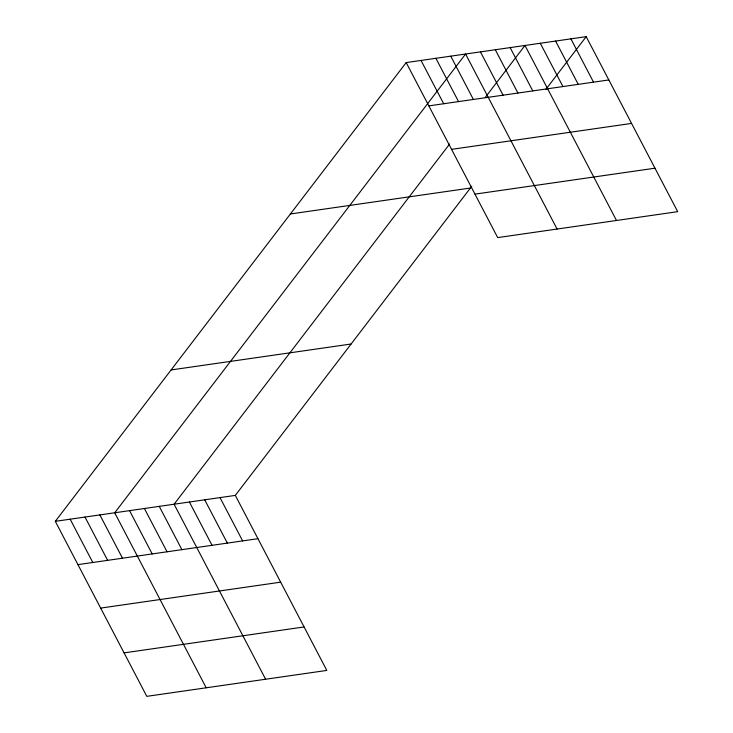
<?xml version="1.0" encoding="UTF-8"?>
<svg xmlns="http://www.w3.org/2000/svg" width="733" height="733" viewBox="0 0 733 733"><rect width="100%" height="100%" fill="white"/><g stroke="black" fill="none" stroke-linecap="round" stroke-linejoin="round"><path stroke-width="1.1" d="M471.777 186.246L235.311 495.398L326.808 670.42L146.802 696.35L55.305 521.337L406.192 62.58L586.198 36.65L677.695 211.663L497.689 237.602L406.192 62.58M449.631 144.007L174.106 504.222L265.603 679.234M485.255 97.425L524.993 45.464L616.49 220.486M545.773 89.499L586.198 36.65M428.832 105.882L608.83 79.952M451.555 149.349L631.553 123.419M290.405 213.972L470.403 188.042M474.966 194.135L654.972 168.196M171.101 369.945L351.098 344.015M55.305 521.337L235.311 495.398M77.945 564.63L257.943 538.7M100.668 608.097L280.666 582.167M124.079 652.883L304.076 626.953M570.897 38.858L593.528 82.151M555.596 41.057L578.236 84.359M540.294 43.265L562.935 86.567M510.15 47.608L532.781 90.91M495.297 49.743L517.929 93.045M480.445 51.887L503.085 95.189M557.089 229.044L465.592 54.022L114.705 512.779L206.202 687.792M450.749 56.166L473.381 99.468M435.897 58.301L458.537 101.603M421.044 60.445L443.685 103.747M220.01 497.606L242.641 540.908M204.709 499.805L227.34 543.107M189.407 502.013L212.048 545.315M159.253 506.356L181.894 549.658M144.41 508.5L167.042 551.793M129.558 510.635L152.198 553.937M99.862 514.914L122.493 558.216M85.01 517.058L107.641 560.351M70.157 519.193L92.798 562.495"/></g></svg>
